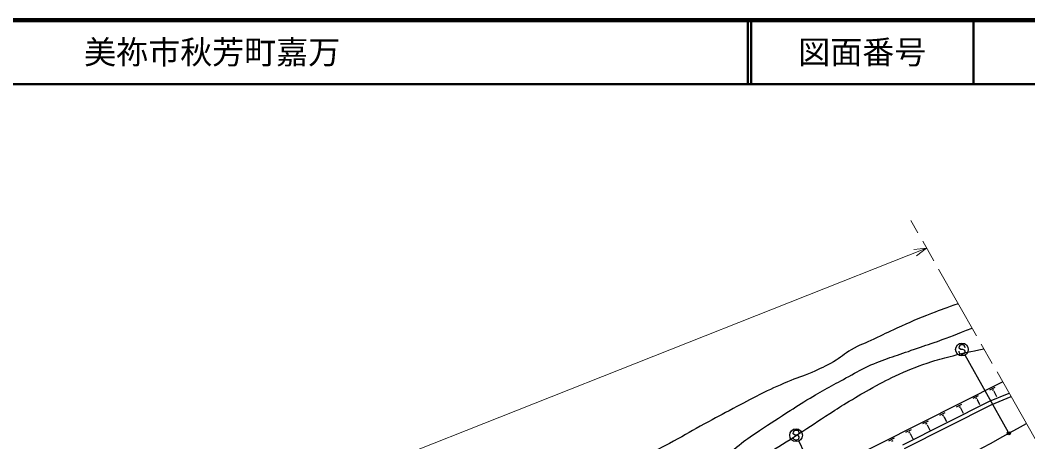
# Model space of a CAD drawing. Units: millimetres, scale not verified. Extents: x 40000 to 680000, y 20000 to 380000.
# Drawn here: x 395012 to 552498, y 314125 to 380000 of the extents above; entities that cross this region are included whole.
import ezdxf
from ezdxf.enums import TextEntityAlignment as Align

# ---------------------------------------------------------------- set-up
doc = ezdxf.new("R2010")
doc.units = ezdxf.units.MM
doc.header["$LTSCALE"] = 1000
doc.header["$PDMODE"] = 32
doc.header["$PDSIZE"] = 500
doc.linetypes.add('CHAIN', pattern=[18.5, 12, -1.5, 3.5, -1.5])
for name, color, linetype, lineweight in [('S-BGD', 7, 'Continuous', 25), ('S-BMK', 2, 'CHAIN', 13), ('S-STR-HTXT', 7, 'Continuous', 13), ('S-STR-STRC', 7, 'Continuous', 25), ('S-TTL', 2, 'Continuous', 140), ('S-TTL-LINE', 7, 'Continuous', 50)]:
    doc.layers.add(name, color=color, linetype=linetype, lineweight=lineweight)
doc.layers.add('S-TTL-TXT', color=7, linetype='Continuous')
doc.styles.add('ＭＳ ゴシック', font='')
doc.styles.get('ＭＳ ゴシック').set_extended_font_data('MS Gothic')

msp = doc.modelspace()

# ---------------------------------------------------------------- linework, layer by layer
at = {"layer": 'S-BGD'}
for p, q in [((512219, 305222), (548558, 323523)), ((543970, 320932), (544783, 321342)), ((546496, 320469), (549571, 321745)), ((546567, 322240), (547399, 322659)), ((546984, 322190), (547192, 322294)), ((547167, 322021), (547219, 322047)), ((547193, 322034), (547612, 321202)), ((532942, 313643), (546496, 320469)), ((533215, 313108), (546747, 319923)), ((541360, 319618), (542186, 320034)), ((544377, 320883), (544580, 320985)), ((544556, 320718), (544607, 320743)), ((544581, 320731), (544968, 319962)), ((546747, 319923), (549870, 321220)), ((538736, 318296), (539575, 318719)), ((539156, 318245), (539366, 318351)), ((541773, 319567), (541980, 319671)), ((541955, 319400), (542007, 319426)), ((541981, 319413), (542378, 318624)), ((536099, 316969), (536952, 317398)), ((536526, 316916), (536740, 317024)), ((536714, 316743), (536767, 316770)), ((536740, 316757), (537157, 315929)), ((539341, 318075), (539393, 318101)), ((539367, 318088), (539774, 317280)), ((533449, 315634), (534315, 316070)), ((533883, 315581), (534099, 315690)), ((534073, 315405), (534127, 315433)), ((534100, 315419), (534527, 314571)), ((530786, 314292), (531665, 314735)), ((531226, 314239), (531446, 314349))]:
    msp.add_line(p, q, dxfattribs=at)
msp.add_arc((331332, 705017), 446500, 293.18453, 299.65754, dxfattribs=at)
for points, knots in [([(541619, 335710), (539604, 335007), (539063, 334808), (537444, 334178), (535290, 333338), (534108, 332804), (531998, 331859), (530598, 331231), (529838, 330826), (528450, 330172), (527067, 329521), (526232, 329273), (524901, 328521), (523758, 327875), (523263, 327280), (522125, 326624), (520844, 325884), (520071, 325568), (518717, 324972), (517261, 324332), (516386, 324118), (514922, 323496), (513227, 322777), (512286, 322348), (510636, 321529), (508981, 320707), (508087, 320181), (506455, 319315), (504697, 318383), (503703, 317880), (501957, 316926), (500065, 315892), (499044, 315241), (497144, 314221), (495310, 313237), (494254, 312741), (492401, 311796), (490755, 310958), (489887, 310371), (488184, 309653), (485660, 308589), (484217, 308035), (481579, 307299), (479517, 306724), (478355, 306388), (476238, 306069), (473333, 305631), (472165, 305751), (468719, 305894)], [0, 0, 0, 0, 1, 1, 1, 2, 2, 2, 3, 3, 3, 4, 4, 4, 5, 5, 5, 6, 6, 6, 7, 7, 7, 8, 8, 8, 9, 9, 9, 10, 10, 10, 11, 11, 11, 12, 12, 12, 13, 13, 13, 14, 14, 14, 15, 15, 15, 16, 16, 16, 16]), ([(455157, 300413), (456885, 299498), (457464, 299225), (459022, 298656), (460985, 297939), (462151, 297678), (464222, 297391), (466085, 297133), (467157, 297198), (469036, 297285), (470889, 297371), (471915, 297604), (473744, 297918), (477068, 298489), (478885, 299040), (482176, 299780), (484333, 300265), (485551, 300497), (487692, 301045), (488989, 301377), (489729, 301526), (490995, 301958), (492237, 302383), (492967, 302566), (494122, 303188), (495299, 303822), (495854, 304348), (496968, 305086), (498695, 306229), (499737, 306762), (501395, 308002), (502579, 308887), (503164, 309485), (504241, 310496), (505359, 311546), (505813, 312315), (506982, 313307), (508060, 314222), (508733, 314649), (509898, 315450), (511802, 316760), (512905, 317439), (514852, 318683), (516261, 319583), (517028, 320123), (518471, 320967), (520805, 322332), (522129, 323067), (524514, 324340), (525852, 325053), (526556, 325553), (527958, 326132), (530574, 327212), (532102, 327657), (534774, 328591), (536171, 329079), (536964, 329323), (538358, 329821), (540497, 330584), (541181, 330870), (543786, 331904)], [0, 0, 0, 0, 1, 1, 1, 2, 2, 2, 3, 3, 3, 4, 4, 4, 5, 5, 5, 6, 6, 6, 7, 7, 7, 8, 8, 8, 9, 9, 9, 10, 10, 10, 11, 11, 11, 12, 12, 12, 13, 13, 13, 14, 14, 14, 15, 15, 15, 16, 16, 16, 17, 17, 17, 18, 18, 18, 19, 19, 19, 20, 20, 20, 20]), ([(437527, 280576), (438027, 280988), (438171, 281136), (438557, 281523), (439413, 282380), (439767, 282979), (440456, 283976), (441195, 285045), (441463, 285742), (442237, 286785), (442916, 287701), (443287, 288241), (444136, 289001), (444967, 289745), (445461, 290209), (446510, 290584), (447579, 290966), (448264, 290905), (449399, 290901), (450490, 290897), (451095, 290737), (452169, 290545), (453073, 290383), (453556, 290171), (454464, 290030), (455613, 289852), (456269, 289779), (457432, 289793), (458596, 289807), (459249, 289890), (460399, 290070), (461514, 290244), (462117, 290456), (463209, 290742), (464950, 291199), (465889, 291593), (467641, 292009), (469387, 292423), (470383, 292573), (472152, 292879), (473416, 293098), (474137, 293146), (475396, 293394), (477585, 293825), (478772, 294238), (480936, 294779), (482791, 295242), (483841, 295459), (485685, 295966), (488296, 296684), (489737, 297168), (492293, 298063), (493374, 298441), (493988, 298640), (495023, 299131), (496054, 299620), (496659, 299863), (497595, 300516), (498671, 301267), (499040, 301971), (500049, 302811), (500752, 303397), (501197, 303660), (501908, 304236), (502999, 305119), (503579, 305651), (504639, 306570), (506178, 307905), (506934, 308781), (508556, 310013), (509724, 310900), (510420, 311341), (511643, 312150), (513584, 313435), (514714, 314089), (516668, 315355), (518578, 316593), (519618, 317333), (521535, 318560), (522716, 319316), (523379, 319738), (524582, 320459), (526008, 321314), (526805, 321797), (528262, 322596), (529844, 323464), (530727, 323965), (532377, 324693), (534334, 325556), (535446, 326019), (537482, 326672), (538764, 327083), (539502, 327248), (540806, 327582), (542676, 328061), (543303, 328181), (545628, 328669)], [0, 0, 0, 0, 1, 1, 1, 2, 2, 2, 3, 3, 3, 4, 4, 4, 5, 5, 5, 6, 6, 6, 7, 7, 7, 8, 8, 8, 9, 9, 9, 10, 10, 10, 11, 11, 11, 12, 12, 12, 13, 13, 13, 14, 14, 14, 15, 15, 15, 16, 16, 16, 17, 17, 17, 18, 18, 18, 19, 19, 19, 20, 20, 20, 21, 21, 21, 22, 22, 22, 23, 23, 23, 24, 24, 24, 25, 25, 25, 26, 26, 26, 27, 27, 27, 28, 28, 28, 29, 29, 29, 30, 30, 30, 31, 31, 31, 32, 32, 32, 32])]:
    msp.add_open_spline(points, degree=3, knots=knots, dxfattribs=at)
at = {"layer": 'S-BMK'}
msp.add_line((553628, 314619), (534207, 348728), dxfattribs=at)
at = {"layer": 'S-STR-HTXT'}
for p, q in [((433834, 303692), (536681, 344383)), ((536681, 344383), (534694, 344153)), ((535075, 343191), (536681, 344383))]:
    msp.add_line(p, q, dxfattribs=at)
at = {"layer": 'S-STR-STRC'}
for p, q in [((541801, 328689), (541702, 328807)), ((542046, 328550), (541801, 328689)), ((542347, 328547), (542046, 328550)), ((542592, 328436), (542347, 328547)), ((542698, 328299), (542592, 328436)), ((549454, 315592), (542685, 327676)), ((515885, 315303), (515785, 315421)), ((516130, 315164), (515885, 315303)), ((516430, 315161), (516130, 315164)), ((516676, 315049), (516430, 315161)), ((516781, 314913), (516676, 315049)), ((522645, 301746), (516709, 314259))]:
    msp.add_line(p, q, dxfattribs=at)
for centre, radius in [((542197, 328549), 1000), ((516280, 315162), 1000), ((549527, 315462), 150), ((549527, 315462), 120), ((549527, 315462), 90), ((549527, 315462), 60), ((549527, 315462), 30)]:
    msp.add_circle(centre, radius, dxfattribs=at)
for centre, start, end in [((542202, 328803), 359.55488, 179.55488), ((542198, 328303), 179.55488, 359.55488), ((516285, 315417), 359.55488, 179.55488), ((516281, 314917), 179.55488, 359.55488)]:
    msp.add_arc(centre, 500, start, end, dxfattribs=at)
msp.add_point((549527, 315462), dxfattribs=at)
at = {"layer": 'S-TTL'}
msp.add_line((680000, 380000), (40000, 380000), dxfattribs=at)
at = {"layer": 'S-TTL-LINE'}
for p, q in [((508747, 380000), (508747, 370000)), ((509247, 380000), (509247, 370000)), ((543997, 380000), (543997, 370000)), ((40000, 370000), (680000, 370000))]:
    msp.add_line(p, q, dxfattribs=at)

# ---------------------------------------------------------------- texts
at = {"layer": 'S-TTL-TXT', "style": 'ＭＳ ゴシック'}
msp.add_text('美祢市秋芳町嘉万', height=3666, dxfattribs=at).set_placement((405024, 375000), align=Align.MIDDLE_LEFT)
msp.add_text('図面番号', height=3666, dxfattribs=at).set_placement((526622, 375000), align=Align.MIDDLE_CENTER)

doc.saveas('drawing.dxf')
